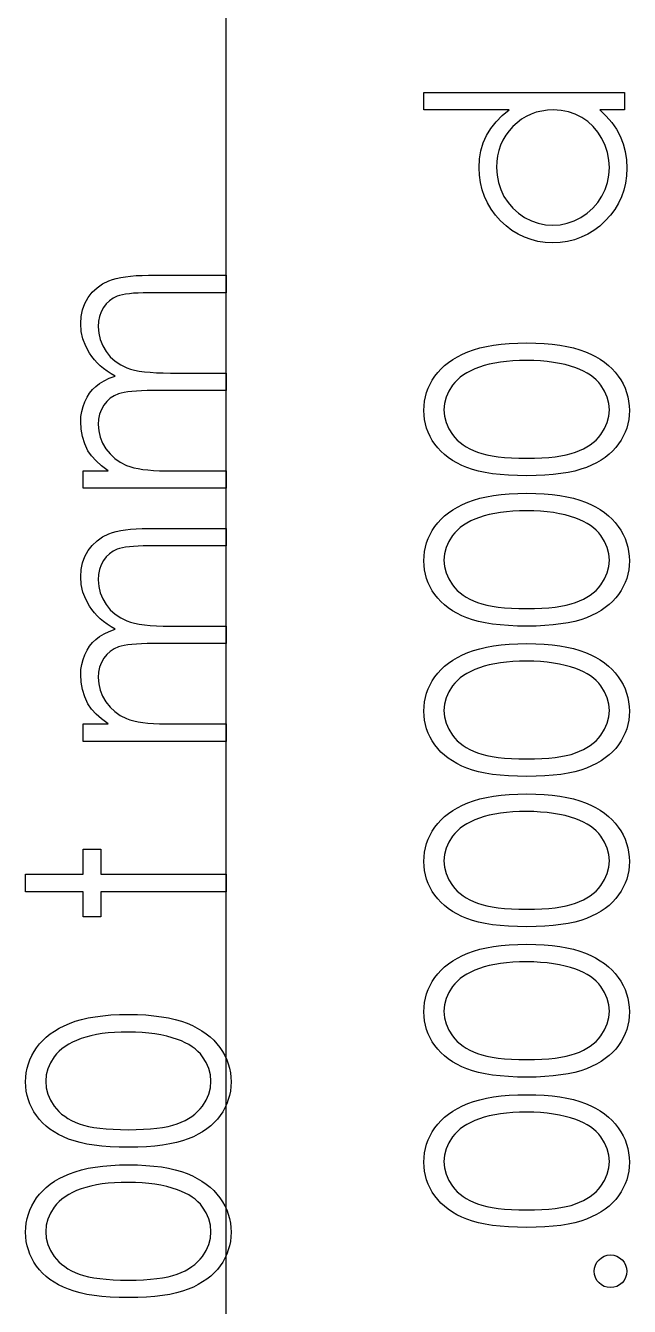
# Model space of a CAD drawing. Header units: millimetres. Extents: x -495 to 17, y 155 to 441.
# Drawn here: x -390.24 to -380.97, y 260.27 to 279.93 of the extents above; entities that cross this region are included whole.
import ezdxf

# ---------------------------------------------------------------- set-up
doc = ezdxf.new("R2010")
doc.units = ezdxf.units.MM

msp = doc.modelspace()

# ---------------------------------------------------------------- linework, layer by layer
at = {"color": 7, "linetype": 'Continuous'}
msp.add_line((-387.161, 164.056), (-387.161, 293.248), dxfattribs=at)
at = {"color": 7, "linetype": 'Continuous', "flags": 128}
for points in [[(-384.122, 278.902), (-381.046, 278.902), (-381.046, 278.902), (-381.046, 278.633), (-381.046, 278.633), (-381.425, 278.633), (-381.425, 278.633), (-381.324, 278.539), (-381.237, 278.442), (-381.165, 278.337), (-381.108, 278.228), (-381.064, 278.113), (-381.032, 277.993), (-381.013, 277.868), (-381.007, 277.737), (-381.007, 277.737), (-381.013, 277.621), (-381.028, 277.509), (-381.054, 277.402), (-381.09, 277.298), (-381.137, 277.2), (-381.194, 277.105), (-381.261, 277.015), (-381.34, 276.929), (-381.425, 276.85), (-381.514, 276.782), (-381.609, 276.725), (-381.708, 276.678), (-381.811, 276.641), (-381.919, 276.615), (-382.031, 276.6), (-382.148, 276.594), (-382.148, 276.594), (-382.262, 276.6), (-382.373, 276.615), (-382.478, 276.642), (-382.581, 276.679), (-382.678, 276.726), (-382.771, 276.784), (-382.861, 276.853), (-382.945, 276.932), (-383.023, 277.018), (-383.09, 277.11), (-383.147, 277.205), (-383.194, 277.304), (-383.23, 277.408), (-383.256, 277.517), (-383.271, 277.629), (-383.276, 277.746), (-383.276, 277.746), (-383.269, 277.88), (-383.248, 278.007), (-383.212, 278.128), (-383.161, 278.242), (-383.096, 278.35), (-383.016, 278.451), (-382.922, 278.545), (-382.814, 278.633), (-382.814, 278.633), (-384.123, 278.633), (-384.123, 278.633), (-384.123, 278.902)], [(-383.007, 277.749), (-383, 277.631), (-382.979, 277.518), (-382.944, 277.41), (-382.894, 277.306), (-382.832, 277.21), (-382.758, 277.124), (-382.673, 277.048), (-382.577, 276.983), (-382.474, 276.931), (-382.367, 276.893), (-382.257, 276.871), (-382.145, 276.863), (-382.145, 276.863), (-382.033, 276.871), (-381.924, 276.893), (-381.817, 276.931), (-381.713, 276.984), (-381.615, 277.05), (-381.529, 277.126), (-381.454, 277.213), (-381.391, 277.309), (-381.341, 277.413), (-381.305, 277.521), (-381.284, 277.632), (-381.276, 277.747), (-381.276, 277.747), (-381.284, 277.863), (-381.305, 277.977), (-381.341, 278.087), (-381.391, 278.194), (-381.453, 278.293), (-381.525, 278.381), (-381.606, 278.455), (-381.699, 278.518), (-381.799, 278.568), (-381.906, 278.604), (-382.018, 278.625), (-382.137, 278.633), (-382.137, 278.633), (-382.228, 278.628), (-382.315, 278.616), (-382.398, 278.597), (-382.478, 278.569), (-382.553, 278.533), (-382.626, 278.489), (-382.694, 278.437), (-382.758, 278.377), (-382.816, 278.312), (-382.867, 278.243), (-382.91, 278.169), (-382.945, 278.093), (-382.972, 278.012), (-382.992, 277.928), (-383.004, 277.841), (-383.007, 277.749)], [(-389.353, 272.825), (-389.353, 273.094), (-389.353, 273.094), (-388.972, 273.094), (-388.972, 273.094), (-389.071, 273.169), (-389.155, 273.244), (-389.225, 273.321), (-389.281, 273.398), (-389.281, 273.398), (-389.329, 273.507), (-389.364, 273.619), (-389.385, 273.733), (-389.392, 273.85), (-389.392, 273.85), (-389.388, 273.929), (-389.376, 274.006), (-389.356, 274.082), (-389.329, 274.154), (-389.294, 274.223), (-389.255, 274.285), (-389.211, 274.341), (-389.162, 274.39), (-389.104, 274.434), (-389.034, 274.475), (-388.954, 274.513), (-388.862, 274.548), (-388.862, 274.548), (-388.925, 274.584), (-388.984, 274.622), (-389.04, 274.663), (-389.091, 274.706), (-389.138, 274.751), (-389.182, 274.798), (-389.222, 274.847), (-389.257, 274.899), (-389.316, 275.006), (-389.358, 275.118), (-389.383, 275.232), (-389.392, 275.352), (-389.392, 275.352), (-389.385, 275.462), (-389.364, 275.565), (-389.328, 275.662), (-389.278, 275.752), (-389.216, 275.833), (-389.142, 275.904), (-389.056, 275.963), (-388.96, 276.01), (-388.906, 276.03), (-388.846, 276.047), (-388.778, 276.061), (-388.705, 276.073), (-388.626, 276.082), (-388.54, 276.089), (-388.447, 276.093), (-388.349, 276.094), (-388.349, 276.094), (-387.161, 276.094), (-387.161, 276.094), (-387.161, 275.825), (-387.161, 275.825), (-388.35, 275.825), (-388.35, 275.825), (-388.434, 275.824), (-388.511, 275.822), (-388.582, 275.818), (-388.645, 275.812), (-388.703, 275.805), (-388.752, 275.796), (-388.796, 275.786), (-388.832, 275.774), (-388.894, 275.744), (-388.95, 275.705), (-388.999, 275.657), (-389.043, 275.6), (-389.078, 275.535), (-389.103, 275.464), (-389.118, 275.388), (-389.123, 275.305), (-389.123, 275.305), (-389.115, 275.204), (-389.093, 275.107), (-389.055, 275.014), (-389.002, 274.925), (-388.938, 274.845), (-388.862, 274.776), (-388.777, 274.719), (-388.682, 274.673), (-388.628, 274.655), (-388.566, 274.639), (-388.495, 274.625), (-388.415, 274.614), (-388.328, 274.606), (-388.231, 274.599), (-388.127, 274.595), (-388.014, 274.594), (-388.014, 274.594), (-387.161, 274.594), (-387.161, 274.594), (-387.161, 274.325), (-387.161, 274.325), (-388.276, 274.325), (-388.276, 274.325), (-388.37, 274.324), (-388.457, 274.322), (-388.536, 274.318), (-388.607, 274.312), (-388.67, 274.305), (-388.725, 274.297), (-388.772, 274.286), (-388.811, 274.274), (-388.879, 274.245), (-388.939, 274.206), (-388.992, 274.157), (-389.038, 274.1), (-389.075, 274.035), (-389.102, 273.963), (-389.117, 273.886), (-389.123, 273.803), (-389.123, 273.803), (-389.115, 273.706), (-389.093, 273.612), (-389.056, 273.52), (-389.005, 273.433), (-388.942, 273.352), (-388.868, 273.282), (-388.784, 273.224), (-388.691, 273.177), (-388.638, 273.158), (-388.578, 273.141), (-388.512, 273.127), (-388.439, 273.115), (-388.361, 273.106), (-388.275, 273.1), (-388.183, 273.095), (-388.084, 273.094), (-388.084, 273.094), (-387.161, 273.094), (-387.161, 273.094), (-387.161, 272.825), (-387.161, 272.825), (-389.353, 272.825)], [(-382.544, 273.017), (-382.689, 273.019), (-382.825, 273.025), (-382.953, 273.035), (-383.072, 273.049), (-383.182, 273.067), (-383.284, 273.089), (-383.378, 273.115), (-383.463, 273.144), (-383.542, 273.177), (-383.616, 273.214), (-383.685, 273.254), (-383.749, 273.297), (-383.808, 273.344), (-383.862, 273.393), (-383.911, 273.446), (-383.956, 273.502), (-383.995, 273.561), (-384.029, 273.622), (-384.057, 273.684), (-384.081, 273.748), (-384.099, 273.814), (-384.112, 273.881), (-384.12, 273.949), (-384.123, 274.02), (-384.123, 274.02), (-384.12, 274.092), (-384.112, 274.162), (-384.099, 274.23), (-384.081, 274.297), (-384.057, 274.362), (-384.028, 274.425), (-383.994, 274.487), (-383.954, 274.546), (-383.91, 274.603), (-383.859, 274.658), (-383.805, 274.709), (-383.744, 274.757), (-383.678, 274.802), (-383.607, 274.844), (-383.531, 274.883), (-383.45, 274.919), (-383.362, 274.951), (-383.266, 274.979), (-383.164, 275.002), (-383.055, 275.021), (-382.938, 275.036), (-382.814, 275.047), (-382.683, 275.053), (-382.544, 275.056), (-382.544, 275.056), (-382.407, 275.053), (-382.276, 275.047), (-382.153, 275.036), (-382.037, 275.022), (-381.928, 275.003), (-381.826, 274.979), (-381.731, 274.952), (-381.644, 274.92), (-381.563, 274.885), (-381.487, 274.847), (-381.416, 274.805), (-381.35, 274.76), (-381.29, 274.712), (-381.235, 274.66), (-381.185, 274.606), (-381.139, 274.548), (-381.099, 274.488), (-381.065, 274.426), (-381.035, 274.362), (-381.011, 274.297), (-380.993, 274.231), (-380.98, 274.162), (-380.971, 274.092), (-380.969, 274.02), (-380.969, 274.02), (-380.971, 273.949), (-380.979, 273.881), (-380.992, 273.814), (-381.01, 273.749), (-381.033, 273.685), (-381.062, 273.623), (-381.096, 273.563), (-381.134, 273.505), (-381.178, 273.449), (-381.227, 273.396), (-381.281, 273.347), (-381.34, 273.3), (-381.404, 273.257), (-381.474, 273.217), (-381.548, 273.179), (-381.627, 273.146), (-381.713, 273.116), (-381.808, 273.089), (-381.91, 273.068), (-382.02, 273.05), (-382.139, 273.035), (-382.266, 273.025), (-382.401, 273.019), (-382.544, 273.017)], [(-382.545, 273.286), (-382.425, 273.288), (-382.313, 273.292), (-382.207, 273.3), (-382.109, 273.309), (-382.019, 273.323), (-381.937, 273.338), (-381.862, 273.357), (-381.794, 273.378), (-381.733, 273.403), (-381.675, 273.43), (-381.621, 273.46), (-381.57, 273.492), (-381.524, 273.527), (-381.481, 273.565), (-381.443, 273.606), (-381.408, 273.649), (-381.35, 273.741), (-381.31, 273.835), (-381.285, 273.931), (-381.276, 274.029), (-381.276, 274.029), (-381.284, 274.128), (-381.308, 274.225), (-381.349, 274.317), (-381.405, 274.407), (-381.439, 274.449), (-381.477, 274.489), (-381.52, 274.526), (-381.566, 274.561), (-381.616, 274.593), (-381.671, 274.622), (-381.729, 274.649), (-381.791, 274.673), (-381.791, 274.673), (-381.872, 274.699), (-381.956, 274.723), (-382.044, 274.742), (-382.136, 274.758), (-382.233, 274.77), (-382.333, 274.779), (-382.438, 274.785), (-382.546, 274.786), (-382.546, 274.786), (-382.654, 274.785), (-382.757, 274.78), (-382.855, 274.772), (-382.948, 274.761), (-383.037, 274.747), (-383.12, 274.73), (-383.198, 274.709), (-383.271, 274.686), (-383.34, 274.659), (-383.403, 274.63), (-383.462, 274.599), (-383.516, 274.565), (-383.565, 274.529), (-383.609, 274.49), (-383.65, 274.449), (-383.685, 274.406), (-383.742, 274.315), (-383.782, 274.223), (-383.806, 274.127), (-383.815, 274.029), (-383.815, 274.029), (-383.806, 273.93), (-383.782, 273.833), (-383.742, 273.74), (-383.685, 273.649), (-383.65, 273.606), (-383.611, 273.566), (-383.569, 273.528), (-383.523, 273.493), (-383.472, 273.461), (-383.419, 273.431), (-383.361, 273.404), (-383.299, 273.379), (-383.232, 273.357), (-383.157, 273.339), (-383.074, 273.323), (-382.983, 273.31), (-382.885, 273.3), (-382.78, 273.292), (-382.666, 273.288), (-382.546, 273.286)], [(-382.544, 270.71), (-382.689, 270.711), (-382.825, 270.717), (-382.953, 270.728), (-383.072, 270.741), (-383.182, 270.759), (-383.284, 270.781), (-383.378, 270.807), (-383.463, 270.836), (-383.542, 270.869), (-383.616, 270.906), (-383.685, 270.946), (-383.749, 270.99), (-383.808, 271.036), (-383.862, 271.085), (-383.911, 271.138), (-383.956, 271.195), (-383.995, 271.253), (-384.029, 271.314), (-384.057, 271.376), (-384.081, 271.44), (-384.099, 271.506), (-384.112, 271.573), (-384.12, 271.642), (-384.123, 271.713), (-384.123, 271.713), (-384.12, 271.784), (-384.112, 271.854), (-384.099, 271.922), (-384.081, 271.989), (-384.057, 272.054), (-384.028, 272.117), (-383.994, 272.179), (-383.954, 272.238), (-383.91, 272.295), (-383.859, 272.35), (-383.805, 272.401), (-383.744, 272.449), (-383.678, 272.494), (-383.607, 272.536), (-383.531, 272.575), (-383.45, 272.611), (-383.362, 272.643), (-383.266, 272.671), (-383.164, 272.695), (-383.055, 272.714), (-382.938, 272.729), (-382.814, 272.74), (-382.683, 272.746), (-382.544, 272.748), (-382.544, 272.748), (-382.407, 272.746), (-382.276, 272.74), (-382.153, 272.729), (-382.037, 272.714), (-381.928, 272.695), (-381.826, 272.672), (-381.731, 272.645), (-381.644, 272.613), (-381.563, 272.577), (-381.487, 272.539), (-381.416, 272.497), (-381.35, 272.452), (-381.29, 272.404), (-381.235, 272.353), (-381.185, 272.298), (-381.139, 272.24), (-381.099, 272.18), (-381.065, 272.118), (-381.035, 272.054), (-381.011, 271.99), (-380.993, 271.923), (-380.98, 271.854), (-380.971, 271.784), (-380.969, 271.713), (-380.969, 271.713), (-380.971, 271.642), (-380.979, 271.573), (-380.992, 271.506), (-381.01, 271.441), (-381.033, 271.377), (-381.062, 271.315), (-381.096, 271.255), (-381.134, 271.197), (-381.178, 271.141), (-381.227, 271.088), (-381.281, 271.039), (-381.34, 270.993), (-381.404, 270.949), (-381.474, 270.909), (-381.548, 270.872), (-381.627, 270.838), (-381.713, 270.808), (-381.808, 270.782), (-381.91, 270.76), (-382.02, 270.742), (-382.139, 270.728), (-382.266, 270.717), (-382.401, 270.711), (-382.544, 270.71)], [(-382.545, 270.979), (-382.425, 270.98), (-382.313, 270.985), (-382.207, 270.992), (-382.109, 271.002), (-382.019, 271.015), (-381.937, 271.03), (-381.862, 271.049), (-381.794, 271.071), (-381.733, 271.095), (-381.675, 271.122), (-381.621, 271.152), (-381.57, 271.184), (-381.524, 271.22), (-381.481, 271.258), (-381.443, 271.298), (-381.408, 271.342), (-381.35, 271.433), (-381.31, 271.527), (-381.285, 271.623), (-381.276, 271.722), (-381.276, 271.722), (-381.284, 271.821), (-381.308, 271.917), (-381.349, 272.009), (-381.405, 272.099), (-381.439, 272.142), (-381.477, 272.181), (-381.52, 272.219), (-381.566, 272.253), (-381.616, 272.285), (-381.671, 272.315), (-381.729, 272.341), (-381.791, 272.365), (-381.791, 272.365), (-381.872, 272.392), (-381.956, 272.415), (-382.044, 272.434), (-382.136, 272.451), (-382.233, 272.463), (-382.333, 272.472), (-382.438, 272.477), (-382.546, 272.479), (-382.546, 272.479), (-382.654, 272.477), (-382.757, 272.473), (-382.855, 272.464), (-382.948, 272.454), (-383.037, 272.439), (-383.12, 272.422), (-383.198, 272.401), (-383.271, 272.378), (-383.34, 272.351), (-383.403, 272.323), (-383.462, 272.291), (-383.516, 272.258), (-383.565, 272.222), (-383.609, 272.183), (-383.65, 272.142), (-383.685, 272.098), (-383.742, 272.008), (-383.782, 271.915), (-383.806, 271.82), (-383.815, 271.722), (-383.815, 271.722), (-383.806, 271.622), (-383.782, 271.526), (-383.742, 271.433), (-383.685, 271.342), (-383.65, 271.298), (-383.611, 271.258), (-383.569, 271.22), (-383.523, 271.186), (-383.472, 271.153), (-383.419, 271.123), (-383.361, 271.096), (-383.299, 271.071), (-383.232, 271.05), (-383.157, 271.031), (-383.074, 271.015), (-382.983, 271.002), (-382.885, 270.992), (-382.78, 270.985), (-382.666, 270.98), (-382.546, 270.979)], [(-389.353, 268.94), (-389.353, 269.21), (-389.353, 269.21), (-388.972, 269.21), (-388.972, 269.21), (-389.071, 269.284), (-389.155, 269.36), (-389.225, 269.436), (-389.281, 269.514), (-389.281, 269.514), (-389.329, 269.622), (-389.364, 269.734), (-389.385, 269.848), (-389.392, 269.966), (-389.392, 269.966), (-389.388, 270.045), (-389.376, 270.122), (-389.356, 270.197), (-389.329, 270.27), (-389.294, 270.339), (-389.255, 270.401), (-389.211, 270.457), (-389.162, 270.505), (-389.104, 270.549), (-389.034, 270.591), (-388.954, 270.628), (-388.862, 270.663), (-388.862, 270.663), (-388.925, 270.699), (-388.984, 270.738), (-389.04, 270.779), (-389.091, 270.821), (-389.138, 270.866), (-389.182, 270.913), (-389.222, 270.963), (-389.257, 271.014), (-389.316, 271.121), (-389.358, 271.233), (-389.383, 271.348), (-389.392, 271.467), (-389.392, 271.467), (-389.385, 271.577), (-389.364, 271.681), (-389.328, 271.777), (-389.278, 271.868), (-389.216, 271.949), (-389.142, 272.019), (-389.056, 272.078), (-388.96, 272.125), (-388.906, 272.145), (-388.846, 272.162), (-388.778, 272.176), (-388.705, 272.189), (-388.626, 272.198), (-388.54, 272.204), (-388.447, 272.208), (-388.349, 272.21), (-388.349, 272.21), (-387.161, 272.21), (-387.161, 272.21), (-387.161, 271.94), (-387.161, 271.94), (-388.35, 271.94), (-388.35, 271.94), (-388.434, 271.94), (-388.511, 271.937), (-388.582, 271.933), (-388.645, 271.928), (-388.703, 271.92), (-388.752, 271.911), (-388.796, 271.901), (-388.832, 271.889), (-388.894, 271.859), (-388.95, 271.82), (-388.999, 271.772), (-389.043, 271.715), (-389.078, 271.651), (-389.103, 271.58), (-389.118, 271.503), (-389.123, 271.42), (-389.123, 271.42), (-389.115, 271.319), (-389.093, 271.222), (-389.055, 271.129), (-389.002, 271.041), (-388.938, 270.96), (-388.862, 270.892), (-388.777, 270.835), (-388.682, 270.789), (-388.628, 270.77), (-388.566, 270.754), (-388.495, 270.741), (-388.415, 270.729), (-388.328, 270.721), (-388.231, 270.714), (-388.127, 270.711), (-388.014, 270.71), (-388.014, 270.71), (-387.161, 270.71), (-387.161, 270.71), (-387.161, 270.44), (-387.161, 270.44), (-388.276, 270.44), (-388.276, 270.44), (-388.37, 270.44), (-388.457, 270.437), (-388.536, 270.433), (-388.607, 270.428), (-388.67, 270.42), (-388.725, 270.412), (-388.772, 270.402), (-388.811, 270.39), (-388.879, 270.36), (-388.939, 270.321), (-388.992, 270.273), (-389.038, 270.215), (-389.075, 270.15), (-389.102, 270.079), (-389.117, 270.002), (-389.123, 269.919), (-389.123, 269.919), (-389.115, 269.821), (-389.093, 269.727), (-389.056, 269.636), (-389.005, 269.548), (-388.942, 269.467), (-388.868, 269.398), (-388.784, 269.339), (-388.691, 269.292), (-388.638, 269.273), (-388.578, 269.256), (-388.512, 269.242), (-388.439, 269.231), (-388.361, 269.221), (-388.275, 269.215), (-388.183, 269.211), (-388.084, 269.21), (-388.084, 269.21), (-387.161, 269.21), (-387.161, 269.21), (-387.161, 268.94), (-387.161, 268.94), (-389.353, 268.94)], [(-382.544, 268.402), (-382.689, 268.404), (-382.825, 268.41), (-382.953, 268.42), (-383.072, 268.434), (-383.182, 268.451), (-383.284, 268.473), (-383.378, 268.499), (-383.463, 268.529), (-383.542, 268.562), (-383.616, 268.598), (-383.685, 268.639), (-383.749, 268.682), (-383.808, 268.728), (-383.862, 268.777), (-383.911, 268.83), (-383.956, 268.887), (-383.995, 268.946), (-384.029, 269.006), (-384.057, 269.068), (-384.081, 269.133), (-384.099, 269.198), (-384.112, 269.265), (-384.12, 269.334), (-384.123, 269.405), (-384.123, 269.405), (-384.12, 269.476), (-384.112, 269.547), (-384.099, 269.615), (-384.081, 269.681), (-384.057, 269.746), (-384.028, 269.809), (-383.994, 269.871), (-383.954, 269.931), (-383.91, 269.988), (-383.859, 270.042), (-383.805, 270.094), (-383.744, 270.142), (-383.678, 270.187), (-383.607, 270.229), (-383.531, 270.267), (-383.45, 270.303), (-383.362, 270.335), (-383.266, 270.363), (-383.164, 270.387), (-383.055, 270.406), (-382.938, 270.421), (-382.814, 270.432), (-382.683, 270.438), (-382.544, 270.44), (-382.544, 270.44), (-382.407, 270.438), (-382.276, 270.432), (-382.153, 270.421), (-382.037, 270.407), (-381.928, 270.387), (-381.826, 270.364), (-381.731, 270.337), (-381.644, 270.305), (-381.563, 270.27), (-381.487, 270.231), (-381.416, 270.19), (-381.35, 270.145), (-381.29, 270.097), (-381.235, 270.045), (-381.185, 269.99), (-381.139, 269.933), (-381.099, 269.872), (-381.065, 269.811), (-381.035, 269.747), (-381.011, 269.682), (-380.993, 269.615), (-380.98, 269.547), (-380.971, 269.476), (-380.969, 269.405), (-380.969, 269.405), (-380.971, 269.334), (-380.979, 269.265), (-380.992, 269.198), (-381.01, 269.133), (-381.033, 269.07), (-381.062, 269.008), (-381.096, 268.948), (-381.134, 268.889), (-381.178, 268.833), (-381.227, 268.78), (-381.281, 268.731), (-381.34, 268.685), (-381.404, 268.642), (-381.474, 268.601), (-381.548, 268.564), (-381.627, 268.53), (-381.713, 268.5), (-381.808, 268.474), (-381.91, 268.452), (-382.02, 268.434), (-382.139, 268.42), (-382.266, 268.41), (-382.401, 268.404), (-382.544, 268.402)], [(-382.545, 268.671), (-382.425, 268.672), (-382.313, 268.677), (-382.207, 268.684), (-382.109, 268.694), (-382.019, 268.707), (-381.937, 268.723), (-381.862, 268.741), (-381.794, 268.763), (-381.733, 268.788), (-381.675, 268.815), (-381.621, 268.844), (-381.57, 268.877), (-381.524, 268.912), (-381.481, 268.95), (-381.443, 268.991), (-381.408, 269.034), (-381.35, 269.125), (-381.31, 269.219), (-381.285, 269.315), (-381.276, 269.414), (-381.276, 269.414), (-381.284, 269.513), (-381.308, 269.609), (-381.349, 269.702), (-381.405, 269.791), (-381.439, 269.834), (-381.477, 269.874), (-381.52, 269.911), (-381.566, 269.946), (-381.616, 269.978), (-381.671, 270.007), (-381.729, 270.033), (-381.791, 270.058), (-381.791, 270.058), (-381.872, 270.084), (-381.956, 270.107), (-382.044, 270.127), (-382.136, 270.143), (-382.233, 270.155), (-382.333, 270.164), (-382.438, 270.169), (-382.546, 270.171), (-382.546, 270.171), (-382.654, 270.169), (-382.757, 270.165), (-382.855, 270.157), (-382.948, 270.146), (-383.037, 270.131), (-383.12, 270.115), (-383.198, 270.094), (-383.271, 270.07), (-383.34, 270.044), (-383.403, 270.015), (-383.462, 269.984), (-383.516, 269.95), (-383.565, 269.914), (-383.609, 269.875), (-383.65, 269.834), (-383.685, 269.791), (-383.742, 269.7), (-383.782, 269.607), (-383.806, 269.512), (-383.815, 269.414), (-383.815, 269.414), (-383.806, 269.315), (-383.782, 269.218), (-383.742, 269.125), (-383.685, 269.034), (-383.65, 268.991), (-383.611, 268.951), (-383.569, 268.913), (-383.523, 268.878), (-383.472, 268.845), (-383.419, 268.815), (-383.361, 268.788), (-383.299, 268.764), (-383.232, 268.742), (-383.157, 268.723), (-383.074, 268.707), (-382.983, 268.695), (-382.885, 268.684), (-382.78, 268.677), (-382.666, 268.672), (-382.546, 268.671)], [(-382.544, 266.094), (-382.689, 266.096), (-382.825, 266.102), (-382.953, 266.112), (-383.072, 266.126), (-383.182, 266.143), (-383.284, 266.166), (-383.378, 266.192), (-383.463, 266.221), (-383.542, 266.254), (-383.616, 266.291), (-383.685, 266.331), (-383.749, 266.374), (-383.808, 266.42), (-383.862, 266.47), (-383.911, 266.523), (-383.956, 266.579), (-383.995, 266.638), (-384.029, 266.699), (-384.057, 266.761), (-384.081, 266.825), (-384.099, 266.89), (-384.112, 266.958), (-384.12, 267.026), (-384.123, 267.097), (-384.123, 267.097), (-384.12, 267.169), (-384.112, 267.239), (-384.099, 267.307), (-384.081, 267.374), (-384.057, 267.439), (-384.028, 267.502), (-383.994, 267.564), (-383.954, 267.623), (-383.91, 267.68), (-383.859, 267.735), (-383.805, 267.786), (-383.744, 267.834), (-383.678, 267.879), (-383.607, 267.921), (-383.531, 267.96), (-383.45, 267.996), (-383.362, 268.027), (-383.266, 268.056), (-383.164, 268.079), (-383.055, 268.098), (-382.938, 268.113), (-382.814, 268.124), (-382.683, 268.13), (-382.544, 268.133), (-382.544, 268.133), (-382.407, 268.13), (-382.276, 268.124), (-382.153, 268.113), (-382.037, 268.099), (-381.928, 268.08), (-381.826, 268.056), (-381.731, 268.029), (-381.644, 267.997), (-381.563, 267.962), (-381.487, 267.923), (-381.416, 267.882), (-381.35, 267.837), (-381.29, 267.789), (-381.235, 267.737), (-381.185, 267.683), (-381.139, 267.625), (-381.099, 267.565), (-381.065, 267.503), (-381.035, 267.439), (-381.011, 267.374), (-380.993, 267.308), (-380.98, 267.239), (-380.971, 267.169), (-380.969, 267.097), (-380.969, 267.097), (-380.971, 267.026), (-380.979, 266.958), (-380.992, 266.89), (-381.01, 266.826), (-381.033, 266.762), (-381.062, 266.7), (-381.096, 266.64), (-381.134, 266.582), (-381.178, 266.526), (-381.227, 266.473), (-381.281, 266.423), (-381.34, 266.377), (-381.404, 266.334), (-381.474, 266.294), (-381.548, 266.256), (-381.627, 266.223), (-381.713, 266.193), (-381.808, 266.166), (-381.91, 266.145), (-382.02, 266.127), (-382.139, 266.112), (-382.266, 266.102), (-382.401, 266.096), (-382.544, 266.094)], [(-382.545, 266.363), (-382.425, 266.365), (-382.313, 266.369), (-382.207, 266.377), (-382.109, 266.386), (-382.019, 266.399), (-381.937, 266.415), (-381.862, 266.434), (-381.794, 266.455), (-381.733, 266.48), (-381.675, 266.507), (-381.621, 266.536), (-381.57, 266.569), (-381.524, 266.604), (-381.481, 266.642), (-381.443, 266.683), (-381.408, 266.726), (-381.35, 266.818), (-381.31, 266.911), (-381.285, 267.008), (-381.276, 267.106), (-381.276, 267.106), (-381.284, 267.205), (-381.308, 267.301), (-381.349, 267.394), (-381.405, 267.484), (-381.439, 267.526), (-381.477, 267.566), (-381.52, 267.603), (-381.566, 267.638), (-381.616, 267.67), (-381.671, 267.699), (-381.729, 267.726), (-381.791, 267.75), (-381.791, 267.75), (-381.872, 267.776), (-381.956, 267.8), (-382.044, 267.819), (-382.136, 267.835), (-382.233, 267.847), (-382.333, 267.856), (-382.438, 267.862), (-382.546, 267.863), (-382.546, 267.863), (-382.654, 267.862), (-382.757, 267.857), (-382.855, 267.849), (-382.948, 267.838), (-383.037, 267.824), (-383.12, 267.807), (-383.198, 267.786), (-383.271, 267.762), (-383.34, 267.736), (-383.403, 267.707), (-383.462, 267.676), (-383.516, 267.642), (-383.565, 267.606), (-383.609, 267.567), (-383.65, 267.526), (-383.685, 267.483), (-383.742, 267.392), (-383.782, 267.3), (-383.806, 267.204), (-383.815, 267.106), (-383.815, 267.106), (-383.806, 267.007), (-383.782, 266.91), (-383.742, 266.817), (-383.685, 266.726), (-383.65, 266.683), (-383.611, 266.643), (-383.569, 266.605), (-383.523, 266.57), (-383.472, 266.538), (-383.419, 266.508), (-383.361, 266.481), (-383.299, 266.456), (-383.232, 266.434), (-383.157, 266.416), (-383.074, 266.399), (-382.983, 266.387), (-382.885, 266.377), (-382.78, 266.369), (-382.666, 266.365), (-382.546, 266.363)], [(-390.238, 266.633), (-390.238, 266.902), (-390.238, 266.902), (-389.353, 266.902), (-389.353, 266.902), (-389.353, 267.286), (-389.353, 267.286), (-389.084, 267.286), (-389.084, 267.286), (-389.084, 266.902), (-389.084, 266.902), (-387.161, 266.902), (-387.161, 266.902), (-387.161, 266.633), (-387.161, 266.633), (-389.084, 266.633), (-389.084, 266.633), (-389.084, 266.248), (-389.084, 266.248), (-389.353, 266.248), (-389.353, 266.248), (-389.353, 266.633), (-389.353, 266.633), (-390.238, 266.633)], [(-382.544, 263.786), (-382.689, 263.788), (-382.825, 263.794), (-382.953, 263.804), (-383.072, 263.818), (-383.182, 263.836), (-383.284, 263.858), (-383.378, 263.884), (-383.463, 263.913), (-383.542, 263.946), (-383.616, 263.983), (-383.685, 264.023), (-383.749, 264.067), (-383.808, 264.113), (-383.862, 264.162), (-383.911, 264.215), (-383.956, 264.271), (-383.995, 264.33), (-384.029, 264.391), (-384.057, 264.453), (-384.081, 264.517), (-384.099, 264.583), (-384.112, 264.65), (-384.12, 264.719), (-384.123, 264.789), (-384.123, 264.789), (-384.12, 264.861), (-384.112, 264.931), (-384.099, 264.999), (-384.081, 265.066), (-384.057, 265.131), (-384.028, 265.194), (-383.994, 265.256), (-383.954, 265.315), (-383.91, 265.372), (-383.859, 265.427), (-383.805, 265.478), (-383.744, 265.526), (-383.678, 265.571), (-383.607, 265.613), (-383.531, 265.652), (-383.45, 265.688), (-383.362, 265.72), (-383.266, 265.748), (-383.164, 265.771), (-383.055, 265.791), (-382.938, 265.806), (-382.814, 265.817), (-382.683, 265.823), (-382.544, 265.825), (-382.544, 265.825), (-382.407, 265.823), (-382.276, 265.817), (-382.153, 265.806), (-382.037, 265.791), (-381.928, 265.772), (-381.826, 265.749), (-381.731, 265.722), (-381.644, 265.69), (-381.563, 265.654), (-381.487, 265.616), (-381.416, 265.574), (-381.35, 265.529), (-381.29, 265.481), (-381.235, 265.429), (-381.185, 265.375), (-381.139, 265.317), (-381.099, 265.257), (-381.065, 265.195), (-381.035, 265.131), (-381.011, 265.067), (-380.993, 265), (-380.98, 264.931), (-380.971, 264.861), (-380.969, 264.789), (-380.969, 264.789), (-380.971, 264.719), (-380.979, 264.65), (-380.992, 264.583), (-381.01, 264.518), (-381.033, 264.454), (-381.062, 264.392), (-381.096, 264.332), (-381.134, 264.274), (-381.178, 264.218), (-381.227, 264.165), (-381.281, 264.116), (-381.34, 264.07), (-381.404, 264.026), (-381.474, 263.986), (-381.548, 263.949), (-381.627, 263.915), (-381.713, 263.885), (-381.808, 263.859), (-381.91, 263.837), (-382.02, 263.819), (-382.139, 263.804), (-382.266, 263.794), (-382.401, 263.788), (-382.544, 263.786)], [(-382.545, 264.056), (-382.425, 264.057), (-382.313, 264.062), (-382.207, 264.069), (-382.109, 264.079), (-382.019, 264.092), (-381.937, 264.107), (-381.862, 264.126), (-381.794, 264.148), (-381.733, 264.172), (-381.675, 264.199), (-381.621, 264.229), (-381.57, 264.261), (-381.524, 264.297), (-381.481, 264.335), (-381.443, 264.375), (-381.408, 264.419), (-381.35, 264.51), (-381.31, 264.604), (-381.285, 264.7), (-381.276, 264.798), (-381.276, 264.798), (-381.284, 264.898), (-381.308, 264.994), (-381.349, 265.086), (-381.405, 265.176), (-381.439, 265.219), (-381.477, 265.258), (-381.52, 265.295), (-381.566, 265.33), (-381.616, 265.362), (-381.671, 265.392), (-381.729, 265.418), (-381.791, 265.442), (-381.791, 265.442), (-381.872, 265.469), (-381.956, 265.492), (-382.044, 265.511), (-382.136, 265.527), (-382.233, 265.539), (-382.333, 265.548), (-382.438, 265.554), (-382.546, 265.556), (-382.546, 265.556), (-382.654, 265.554), (-382.757, 265.55), (-382.855, 265.541), (-382.948, 265.53), (-383.037, 265.516), (-383.12, 265.499), (-383.198, 265.478), (-383.271, 265.455), (-383.34, 265.428), (-383.403, 265.399), (-383.462, 265.368), (-383.516, 265.335), (-383.565, 265.298), (-383.609, 265.259), (-383.65, 265.219), (-383.685, 265.175), (-383.742, 265.085), (-383.782, 264.992), (-383.806, 264.896), (-383.815, 264.798), (-383.815, 264.798), (-383.806, 264.699), (-383.782, 264.603), (-383.742, 264.509), (-383.685, 264.419), (-383.65, 264.375), (-383.611, 264.335), (-383.569, 264.297), (-383.523, 264.262), (-383.472, 264.23), (-383.419, 264.2), (-383.361, 264.173), (-383.299, 264.148), (-383.232, 264.127), (-383.157, 264.108), (-383.074, 264.092), (-382.983, 264.079), (-382.885, 264.069), (-382.78, 264.062), (-382.666, 264.057), (-382.546, 264.056)], [(-388.66, 262.71), (-388.804, 262.711), (-388.94, 262.717), (-389.068, 262.728), (-389.187, 262.741), (-389.297, 262.759), (-389.4, 262.781), (-389.493, 262.807), (-389.579, 262.836), (-389.657, 262.869), (-389.731, 262.906), (-389.8, 262.946), (-389.864, 262.99), (-389.923, 263.036), (-389.977, 263.085), (-390.026, 263.138), (-390.071, 263.195), (-390.11, 263.253), (-390.144, 263.314), (-390.172, 263.376), (-390.196, 263.44), (-390.215, 263.506), (-390.228, 263.573), (-390.236, 263.642), (-390.238, 263.713), (-390.238, 263.713), (-390.236, 263.784), (-390.227, 263.854), (-390.215, 263.922), (-390.196, 263.989), (-390.172, 264.054), (-390.143, 264.117), (-390.109, 264.179), (-390.07, 264.238), (-390.025, 264.295), (-389.975, 264.35), (-389.92, 264.401), (-389.859, 264.449), (-389.794, 264.494), (-389.722, 264.536), (-389.647, 264.575), (-389.565, 264.611), (-389.477, 264.643), (-389.382, 264.671), (-389.279, 264.695), (-389.17, 264.714), (-389.053, 264.729), (-388.929, 264.74), (-388.798, 264.746), (-388.66, 264.748), (-388.66, 264.748), (-388.522, 264.746), (-388.391, 264.74), (-388.268, 264.729), (-388.152, 264.714), (-388.043, 264.695), (-387.941, 264.672), (-387.847, 264.645), (-387.76, 264.613), (-387.678, 264.577), (-387.603, 264.539), (-387.532, 264.497), (-387.466, 264.452), (-387.406, 264.404), (-387.35, 264.353), (-387.3, 264.298), (-387.255, 264.24), (-387.215, 264.18), (-387.18, 264.118), (-387.151, 264.054), (-387.127, 263.99), (-387.108, 263.923), (-387.095, 263.854), (-387.087, 263.784), (-387.084, 263.713), (-387.084, 263.713), (-387.087, 263.642), (-387.094, 263.573), (-387.108, 263.506), (-387.126, 263.441), (-387.148, 263.377), (-387.177, 263.315), (-387.211, 263.255), (-387.249, 263.197), (-387.293, 263.141), (-387.342, 263.088), (-387.396, 263.039), (-387.456, 262.993), (-387.52, 262.949), (-387.589, 262.909), (-387.663, 262.872), (-387.743, 262.838), (-387.829, 262.808), (-387.923, 262.782), (-388.025, 262.76), (-388.136, 262.742), (-388.255, 262.728), (-388.382, 262.717), (-388.517, 262.711), (-388.66, 262.71)], [(-388.661, 262.979), (-388.541, 262.98), (-388.428, 262.985), (-388.323, 262.992), (-388.225, 263.002), (-388.135, 263.015), (-388.052, 263.03), (-387.977, 263.049), (-387.91, 263.071), (-387.848, 263.095), (-387.79, 263.122), (-387.736, 263.152), (-387.686, 263.184), (-387.639, 263.22), (-387.597, 263.258), (-387.558, 263.298), (-387.523, 263.342), (-387.466, 263.433), (-387.425, 263.527), (-387.4, 263.623), (-387.392, 263.722), (-387.392, 263.722), (-387.4, 263.821), (-387.424, 263.917), (-387.464, 264.009), (-387.52, 264.099), (-387.555, 264.142), (-387.593, 264.181), (-387.635, 264.219), (-387.681, 264.253), (-387.731, 264.285), (-387.786, 264.315), (-387.844, 264.341), (-387.907, 264.365), (-387.907, 264.365), (-387.987, 264.392), (-388.072, 264.415), (-388.16, 264.434), (-388.252, 264.451), (-388.348, 264.463), (-388.448, 264.472), (-388.553, 264.477), (-388.661, 264.479), (-388.661, 264.479), (-388.769, 264.477), (-388.873, 264.473), (-388.971, 264.464), (-389.064, 264.454), (-389.152, 264.439), (-389.235, 264.422), (-389.313, 264.401), (-389.386, 264.378), (-389.455, 264.351), (-389.518, 264.323), (-389.577, 264.291), (-389.631, 264.258), (-389.68, 264.222), (-389.725, 264.183), (-389.765, 264.142), (-389.8, 264.098), (-389.857, 264.008), (-389.898, 263.915), (-389.922, 263.82), (-389.93, 263.722), (-389.93, 263.722), (-389.922, 263.622), (-389.898, 263.526), (-389.857, 263.433), (-389.8, 263.342), (-389.765, 263.298), (-389.727, 263.258), (-389.685, 263.22), (-389.638, 263.186), (-389.588, 263.153), (-389.534, 263.123), (-389.477, 263.096), (-389.415, 263.071), (-389.347, 263.05), (-389.272, 263.031), (-389.189, 263.015), (-389.099, 263.002), (-389.001, 262.992), (-388.895, 262.985), (-388.782, 262.98), (-388.661, 262.979)], [(-382.544, 261.479), (-382.689, 261.481), (-382.825, 261.487), (-382.953, 261.497), (-383.072, 261.511), (-383.182, 261.528), (-383.284, 261.55), (-383.378, 261.576), (-383.463, 261.606), (-383.542, 261.639), (-383.616, 261.675), (-383.685, 261.716), (-383.749, 261.759), (-383.808, 261.805), (-383.862, 261.854), (-383.911, 261.907), (-383.956, 261.964), (-383.995, 262.023), (-384.029, 262.083), (-384.057, 262.145), (-384.081, 262.21), (-384.099, 262.275), (-384.112, 262.342), (-384.12, 262.411), (-384.123, 262.482), (-384.123, 262.482), (-384.12, 262.553), (-384.112, 262.624), (-384.099, 262.692), (-384.081, 262.758), (-384.057, 262.823), (-384.028, 262.886), (-383.994, 262.948), (-383.954, 263.008), (-383.91, 263.065), (-383.859, 263.119), (-383.805, 263.17), (-383.744, 263.219), (-383.678, 263.264), (-383.607, 263.306), (-383.531, 263.344), (-383.45, 263.38), (-383.362, 263.412), (-383.266, 263.44), (-383.164, 263.464), (-383.055, 263.483), (-382.938, 263.498), (-382.814, 263.509), (-382.683, 263.515), (-382.544, 263.517), (-382.544, 263.517), (-382.407, 263.515), (-382.276, 263.509), (-382.153, 263.498), (-382.037, 263.484), (-381.928, 263.464), (-381.826, 263.441), (-381.731, 263.414), (-381.644, 263.382), (-381.563, 263.347), (-381.487, 263.308), (-381.416, 263.267), (-381.35, 263.222), (-381.29, 263.173), (-381.235, 263.122), (-381.185, 263.067), (-381.139, 263.009), (-381.099, 262.949), (-381.065, 262.887), (-381.035, 262.824), (-381.011, 262.759), (-380.993, 262.692), (-380.98, 262.624), (-380.971, 262.553), (-380.969, 262.482), (-380.969, 262.482), (-380.971, 262.411), (-380.979, 262.342), (-380.992, 262.275), (-381.01, 262.21), (-381.033, 262.146), (-381.062, 262.085), (-381.096, 262.024), (-381.134, 261.966), (-381.178, 261.91), (-381.227, 261.857), (-381.281, 261.808), (-381.34, 261.762), (-381.404, 261.719), (-381.474, 261.678), (-381.548, 261.641), (-381.627, 261.607), (-381.713, 261.577), (-381.808, 261.551), (-381.91, 261.529), (-382.02, 261.511), (-382.139, 261.497), (-382.266, 261.487), (-382.401, 261.481), (-382.544, 261.479)], [(-382.545, 261.748), (-382.425, 261.749), (-382.313, 261.754), (-382.207, 261.761), (-382.109, 261.771), (-382.019, 261.784), (-381.937, 261.8), (-381.862, 261.818), (-381.794, 261.84), (-381.733, 261.865), (-381.675, 261.892), (-381.621, 261.921), (-381.57, 261.954), (-381.524, 261.989), (-381.481, 262.027), (-381.443, 262.068), (-381.408, 262.111), (-381.35, 262.202), (-381.31, 262.296), (-381.285, 262.392), (-381.276, 262.491), (-381.276, 262.491), (-381.284, 262.59), (-381.308, 262.686), (-381.349, 262.779), (-381.405, 262.868), (-381.439, 262.911), (-381.477, 262.951), (-381.52, 262.988), (-381.566, 263.023), (-381.616, 263.054), (-381.671, 263.084), (-381.729, 263.11), (-381.791, 263.134), (-381.791, 263.134), (-381.872, 263.161), (-381.956, 263.184), (-382.044, 263.204), (-382.136, 263.22), (-382.233, 263.232), (-382.333, 263.241), (-382.438, 263.246), (-382.546, 263.248), (-382.546, 263.248), (-382.654, 263.246), (-382.757, 263.242), (-382.855, 263.234), (-382.948, 263.223), (-383.037, 263.208), (-383.12, 263.192), (-383.198, 263.17), (-383.271, 263.147), (-383.34, 263.121), (-383.403, 263.092), (-383.462, 263.061), (-383.516, 263.027), (-383.565, 262.991), (-383.609, 262.952), (-383.65, 262.911), (-383.685, 262.868), (-383.742, 262.777), (-383.782, 262.684), (-383.806, 262.589), (-383.815, 262.491), (-383.815, 262.491), (-383.806, 262.392), (-383.782, 262.295), (-383.742, 262.202), (-383.685, 262.111), (-383.65, 262.068), (-383.611, 262.027), (-383.569, 261.99), (-383.523, 261.955), (-383.472, 261.922), (-383.419, 261.892), (-383.361, 261.865), (-383.299, 261.841), (-383.232, 261.819), (-383.157, 261.8), (-383.074, 261.784), (-382.983, 261.771), (-382.885, 261.761), (-382.78, 261.754), (-382.666, 261.749), (-382.546, 261.748)], [(-388.66, 260.402), (-388.804, 260.404), (-388.94, 260.41), (-389.068, 260.42), (-389.187, 260.434), (-389.297, 260.451), (-389.4, 260.473), (-389.493, 260.499), (-389.579, 260.529), (-389.657, 260.562), (-389.731, 260.598), (-389.8, 260.639), (-389.864, 260.682), (-389.923, 260.728), (-389.977, 260.777), (-390.026, 260.83), (-390.071, 260.887), (-390.11, 260.946), (-390.144, 261.006), (-390.172, 261.068), (-390.196, 261.133), (-390.215, 261.198), (-390.228, 261.265), (-390.236, 261.334), (-390.238, 261.405), (-390.238, 261.405), (-390.236, 261.476), (-390.227, 261.547), (-390.215, 261.615), (-390.196, 261.681), (-390.172, 261.746), (-390.143, 261.809), (-390.109, 261.871), (-390.07, 261.931), (-390.025, 261.988), (-389.975, 262.042), (-389.92, 262.094), (-389.859, 262.142), (-389.794, 262.187), (-389.722, 262.229), (-389.647, 262.267), (-389.565, 262.303), (-389.477, 262.335), (-389.382, 262.363), (-389.279, 262.387), (-389.17, 262.406), (-389.053, 262.421), (-388.929, 262.432), (-388.798, 262.438), (-388.66, 262.44), (-388.66, 262.44), (-388.522, 262.438), (-388.391, 262.432), (-388.268, 262.421), (-388.152, 262.407), (-388.043, 262.387), (-387.941, 262.364), (-387.847, 262.337), (-387.76, 262.305), (-387.678, 262.27), (-387.603, 262.231), (-387.532, 262.19), (-387.466, 262.145), (-387.406, 262.097), (-387.35, 262.045), (-387.3, 261.99), (-387.255, 261.933), (-387.215, 261.872), (-387.18, 261.811), (-387.151, 261.747), (-387.127, 261.682), (-387.108, 261.615), (-387.095, 261.547), (-387.087, 261.476), (-387.084, 261.405), (-387.084, 261.405), (-387.087, 261.334), (-387.094, 261.265), (-387.108, 261.198), (-387.126, 261.133), (-387.148, 261.07), (-387.177, 261.008), (-387.211, 260.948), (-387.249, 260.889), (-387.293, 260.833), (-387.342, 260.78), (-387.396, 260.731), (-387.456, 260.685), (-387.52, 260.642), (-387.589, 260.601), (-387.663, 260.564), (-387.743, 260.53), (-387.829, 260.5), (-387.923, 260.474), (-388.025, 260.452), (-388.136, 260.434), (-388.255, 260.42), (-388.382, 260.41), (-388.517, 260.404), (-388.66, 260.402)], [(-388.661, 260.671), (-388.541, 260.672), (-388.428, 260.677), (-388.323, 260.684), (-388.225, 260.694), (-388.135, 260.707), (-388.052, 260.723), (-387.977, 260.741), (-387.91, 260.763), (-387.848, 260.788), (-387.79, 260.815), (-387.736, 260.844), (-387.686, 260.877), (-387.639, 260.912), (-387.597, 260.95), (-387.558, 260.991), (-387.523, 261.034), (-387.466, 261.125), (-387.425, 261.219), (-387.4, 261.315), (-387.392, 261.414), (-387.392, 261.414), (-387.4, 261.513), (-387.424, 261.609), (-387.464, 261.702), (-387.52, 261.791), (-387.555, 261.834), (-387.593, 261.874), (-387.635, 261.911), (-387.681, 261.946), (-387.731, 261.978), (-387.786, 262.007), (-387.844, 262.033), (-387.907, 262.058), (-387.907, 262.058), (-387.987, 262.084), (-388.072, 262.107), (-388.16, 262.127), (-388.252, 262.143), (-388.348, 262.155), (-388.448, 262.164), (-388.553, 262.169), (-388.661, 262.171), (-388.661, 262.171), (-388.769, 262.169), (-388.873, 262.165), (-388.971, 262.157), (-389.064, 262.146), (-389.152, 262.131), (-389.235, 262.115), (-389.313, 262.094), (-389.386, 262.07), (-389.455, 262.044), (-389.518, 262.015), (-389.577, 261.984), (-389.631, 261.95), (-389.68, 261.914), (-389.725, 261.875), (-389.765, 261.834), (-389.8, 261.791), (-389.857, 261.7), (-389.898, 261.607), (-389.922, 261.512), (-389.93, 261.414), (-389.93, 261.414), (-389.922, 261.315), (-389.898, 261.218), (-389.857, 261.125), (-389.8, 261.034), (-389.765, 260.991), (-389.727, 260.951), (-389.685, 260.913), (-389.638, 260.878), (-389.588, 260.845), (-389.534, 260.815), (-389.477, 260.788), (-389.415, 260.764), (-389.347, 260.742), (-389.272, 260.723), (-389.189, 260.707), (-389.099, 260.695), (-389.001, 260.684), (-388.895, 260.677), (-388.782, 260.672), (-388.661, 260.671)], [(-381.507, 260.806), (-381.502, 260.856), (-381.489, 260.902), (-381.466, 260.944), (-381.435, 260.982), (-381.396, 261.014), (-381.354, 261.038), (-381.308, 261.051), (-381.257, 261.056), (-381.257, 261.056), (-381.208, 261.051), (-381.162, 261.038), (-381.12, 261.014), (-381.081, 260.982), (-381.049, 260.944), (-381.026, 260.902), (-381.012, 260.856), (-381.007, 260.806), (-381.007, 260.806), (-381.012, 260.756), (-381.026, 260.71), (-381.049, 260.667), (-381.081, 260.629), (-381.12, 260.597), (-381.162, 260.574), (-381.208, 260.561), (-381.257, 260.556), (-381.257, 260.556), (-381.308, 260.561), (-381.354, 260.574), (-381.396, 260.597), (-381.435, 260.629), (-381.466, 260.667), (-381.489, 260.71), (-381.502, 260.756), (-381.507, 260.806)]]:
    msp.add_lwpolyline(points, dxfattribs=at)

doc.saveas('drawing.dxf')
